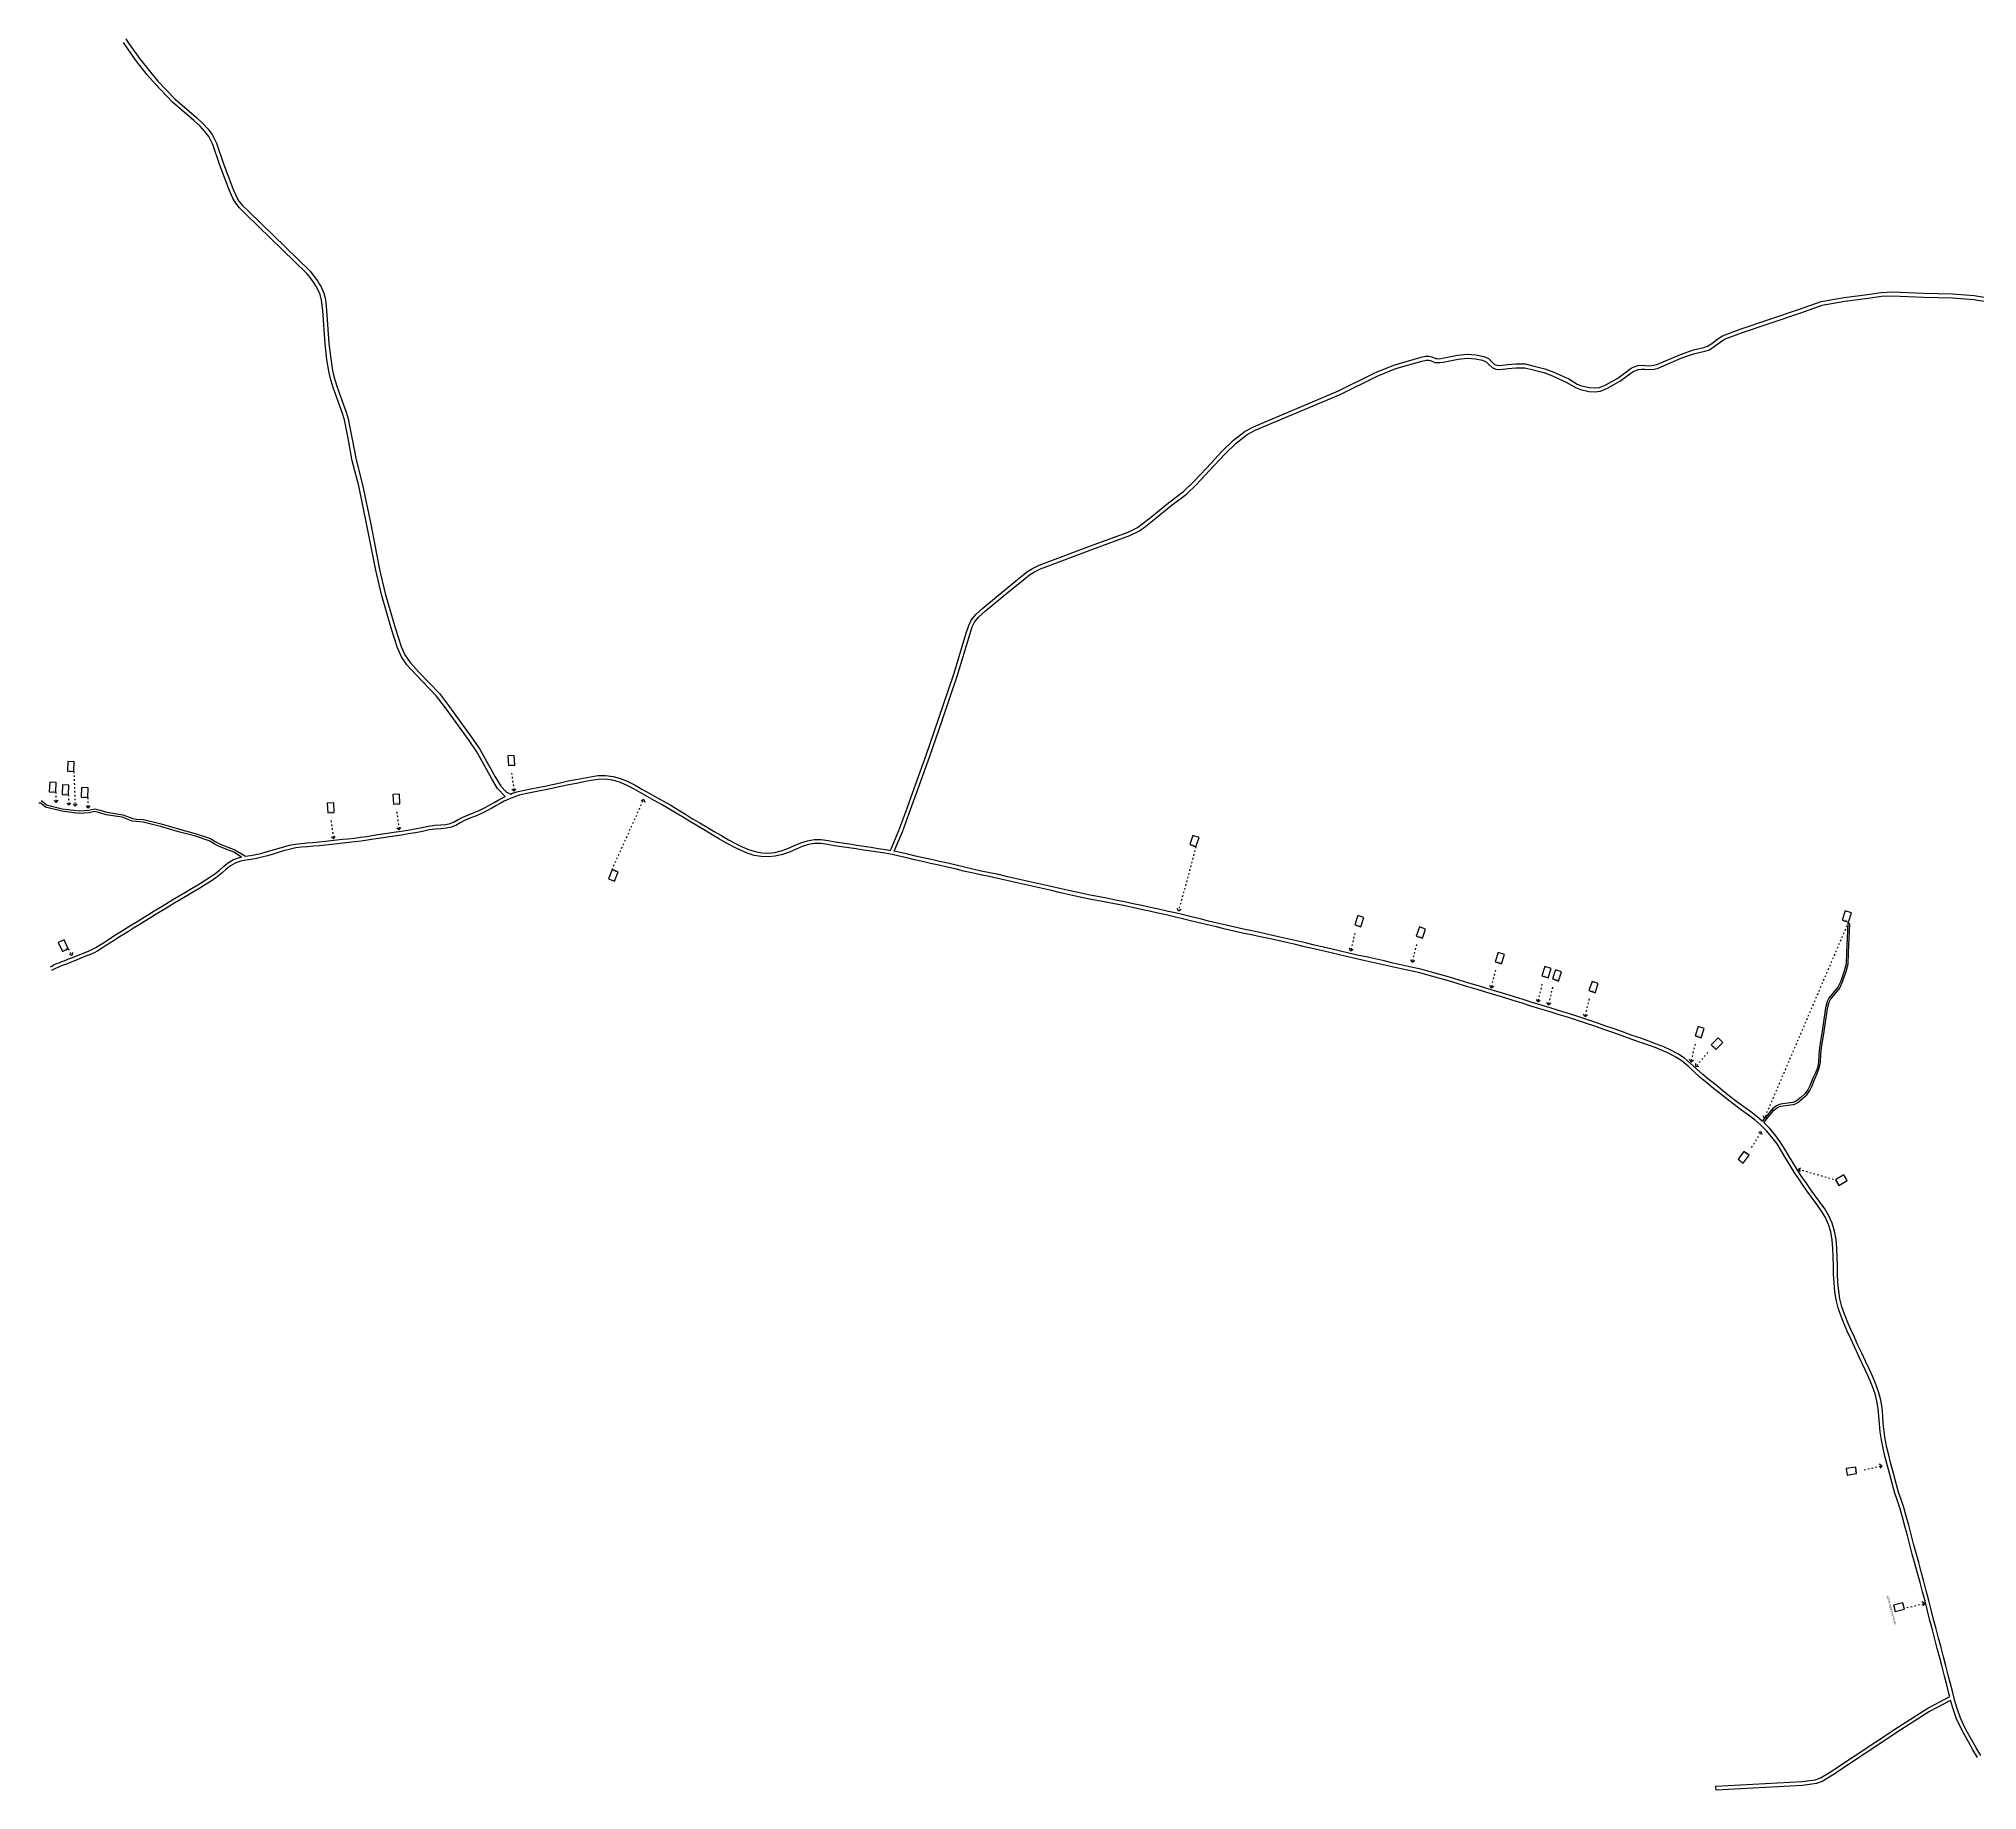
# Model space of a CAD drawing. Extents: x 714896 to 749292, y 8417558 to 8447149.
# Drawn here: x 729375 to 732365, y 8431285 to 8433987 of the extents above; entities that cross this region are included whole.
import ezdxf
from ezdxf.enums import TextEntityAlignment as Align

# ---------------------------------------------------------------- set-up
doc = ezdxf.new("R2010")
doc.units = 0
doc.header["$MEASUREMENT"] = 0
doc.linetypes.add('ACAD_ISO03W100', pattern=[30, 12, -18])
for name, color, linetype in [('LOTE', 7, 'CONTINUOUS'), ('NUM-PORTA', 7, 'CONTINUOUS'), ('QUADRA', 6, 'CONTINUOUS')]:
    doc.layers.add(name, color=color, linetype=linetype)

msp = doc.modelspace()

# ---------------------------------------------------------------- linework, layer by layer
at = {"layer": 'LOTE'}
for p, q in [((729419.5, 8432872), (729418.9, 8432857.1)), ((729429.5, 8432871.6), (729419.5, 8432872)), ((729428.9, 8432856.6), (729429.5, 8432871.6)), ((730108.2, 8432881.6), (730098.3, 8432881)), ((730098.3, 8432881), (730099.1, 8432866)), ((730109.1, 8432866.6), (730108.2, 8432881.6)), ((729418.9, 8432857.1), (729428.9, 8432856.6)), ((730099.1, 8432866), (730109.1, 8432866.6)), ((729391.6, 8432840.4), (729390.9, 8432825.4)), ((729390.9, 8432825.4), (729400.9, 8432824.9)), ((729401.5, 8432839.9), (729391.6, 8432840.4)), ((729400.9, 8432824.9), (729401.5, 8432839.9)), ((729411.1, 8432836.2), (729410.5, 8432821.2)), ((729410.5, 8432821.2), (729420.5, 8432820.8)), ((729421.1, 8432835.7), (729411.1, 8432836.2)), ((729420.5, 8432820.8), (729421.1, 8432835.7)), ((729440.8, 8432832), (729440.2, 8432817)), ((729440.2, 8432817), (729450.2, 8432816.6)), ((729450.8, 8432831.5), (729440.8, 8432832)), ((729450.2, 8432816.6), (729450.8, 8432831.5)), ((729931, 8432821.8), (729921, 8432821.3)), ((729921, 8432821.3), (729921.8, 8432806.3)), ((729931.8, 8432806.8), (729931, 8432821.8)), ((729829.7, 8432808.2), (729819.7, 8432807.7)), ((729819.7, 8432807.7), (729820.5, 8432792.7)), ((729820.5, 8432792.7), (729830.5, 8432793.3)), ((729830.5, 8432793.3), (729829.7, 8432808.2)), ((729921.8, 8432806.3), (729931.8, 8432806.8)), ((731155.2, 8432758), (731150.5, 8432743.8)), ((731164.7, 8432754.9), (731155.2, 8432758)), ((731160, 8432740.6), (731164.7, 8432754.9)), ((731150.5, 8432743.8), (731160, 8432740.6)), ((730259.1, 8432705.3), (730253.8, 8432691.3)), ((730268.5, 8432701.7), (730259.1, 8432705.3)), ((730263.1, 8432687.7), (730268.5, 8432701.7)), ((730253.8, 8432691.3), (730263.1, 8432687.7)), ((731409.6, 8432634.5), (731404.9, 8432620.2)), ((731419.1, 8432631.3), (731409.6, 8432634.5)), ((732161.8, 8432641.6), (732157.1, 8432627.4)), ((732171.3, 8432638.5), (732161.8, 8432641.6)), ((732166.6, 8432624.3), (732171.3, 8432638.5)), ((731404.9, 8432620.2), (731414.4, 8432617.1)), ((731414.4, 8432617.1), (731419.1, 8432631.3)), ((731504.6, 8432616.8), (731499.9, 8432602.5)), ((731499.9, 8432602.5), (731509.4, 8432599.4)), ((731514.1, 8432613.6), (731504.6, 8432616.8)), ((731509.4, 8432599.4), (731514.1, 8432613.6)), ((732157.1, 8432627.4), (732166.6, 8432624.3)), ((729413.9, 8432596.8), (729404.8, 8432592.7)), ((729404.8, 8432592.7), (729411.1, 8432579)), ((729411.1, 8432579), (729420.2, 8432583.2)), ((729420.2, 8432583.2), (729413.9, 8432596.8)), ((731626.4, 8432577.3), (731621.7, 8432563.1)), ((731635.9, 8432574.2), (731626.4, 8432577.3)), ((731631.2, 8432559.9), (731635.9, 8432574.2)), ((731621.7, 8432563.1), (731631.2, 8432559.9)), ((731698.3, 8432555.6), (731693.6, 8432541.4)), ((731707.8, 8432552.5), (731698.3, 8432555.6)), ((731703.1, 8432538.2), (731707.8, 8432552.5)), ((731714.6, 8432550.8), (731709.9, 8432536.6)), ((731724.1, 8432547.7), (731714.6, 8432550.8)), ((731719.4, 8432533.4), (731724.1, 8432547.7)), ((731693.6, 8432541.4), (731703.1, 8432538.2)), ((731709.9, 8432536.6), (731719.4, 8432533.4)), ((731771, 8432532.8), (731766.3, 8432518.6)), ((731766.3, 8432518.6), (731775.7, 8432515.4)), ((731780.5, 8432529.7), (731771, 8432532.8)), ((731775.7, 8432515.4), (731780.5, 8432529.7)), ((731934.6, 8432463.3), (731929.9, 8432449)), ((731944.1, 8432460.1), (731934.6, 8432463.3)), ((731939.4, 8432445.9), (731944.1, 8432460.1)), ((731929.9, 8432449), (731939.4, 8432445.9)), ((731965.6, 8432445.5), (731955, 8432434.9)), ((731955, 8432434.9), (731962.1, 8432427.8)), ((731962.1, 8432427.8), (731972.7, 8432438.5)), ((731972.7, 8432438.5), (731965.6, 8432445.5)), ((732005.3, 8432270.6), (731996.3, 8432258.6)), ((731996.3, 8432258.6), (732004.3, 8432252.6)), ((732004.3, 8432252.6), (732013.3, 8432264.6)), ((732013.3, 8432264.6), (732005.3, 8432270.6)), ((732159.3, 8432234.4), (732146.5, 8432226.7)), ((732146.5, 8432226.7), (732151.6, 8432218.1)), ((732151.6, 8432218.1), (732164.5, 8432225.8)), ((732164.5, 8432225.8), (732159.3, 8432234.4)), ((732177.9, 8431783.2), (732163.1, 8431781.1)), ((732163.1, 8431781.1), (732164.5, 8431771.2)), ((732164.5, 8431771.2), (732179.3, 8431773.3)), ((732179.3, 8431773.3), (732177.9, 8431783.2)), ((732250.7, 8431574.1), (732236.2, 8431570.3)), ((732236.2, 8431570.3), (732238.8, 8431560.6)), ((732238.8, 8431560.6), (732253.3, 8431564.4)), ((732253.3, 8431564.4), (732250.7, 8431574.1))]:
    msp.add_line(p, q, dxfattribs=at)
at = {"layer": 'LOTE', "color": 7, "linetype": 'ACAD_ISO03W100', "ltscale": 0.2}
for points in [[(729428.9, 8432856.6), (729430.6, 8432803.1)], [(730104, 8432854.2), (730107.9, 8432826.4)], [(729400.9, 8432824.9), (729401.3, 8432808.7)], [(729420.5, 8432820.8), (729420.9, 8432804.5)], [(729450.2, 8432816.6), (729450.6, 8432800.3)], [(730259.1, 8432705.3), (730307.9, 8432813.4)], [(729926.7, 8432794.5), (729930.6, 8432766.6)], [(729825.4, 8432780.9), (729829.3, 8432753)], [(731160, 8432740.6), (731133.1, 8432641.7)], [(731405.1, 8432607.4), (731398.6, 8432580.1)], [(732166.6, 8432624.3), (732036.9, 8432321.6)], [(729420.2, 8432583.2), (729426, 8432573)], [(731500.1, 8432589.8), (731493.5, 8432562.4)], [(731621.9, 8432550.3), (731615.4, 8432523)], [(731693.8, 8432528.6), (731687.2, 8432501.2)], [(731710.1, 8432523.8), (731703.5, 8432496.5)], [(731766.5, 8432505.8), (731759.9, 8432478.5)], [(731930.1, 8432436.2), (731923.5, 8432408.9)], [(731949.5, 8432423.3), (731931.5, 8432401.7)], [(732017.2, 8432276.8), (732032.2, 8432300.6)], [(732089.6, 8432243.2), (732146.5, 8432226.7)], [(732190.7, 8431779.2), (732218.1, 8431785.4)], [(732256.6, 8431566.7), (732284, 8431572.9)]]:
    msp.add_lwpolyline(points, dxfattribs=at)
at = {"layer": 'LOTE', "color": 7}
for points in [[(729401.3, 8432808.7), (729398.3, 8432811.8)], [(729401.3, 8432808.7), (729404.4, 8432812.2)], [(730107.9, 8432826.4), (730104.6, 8432829.1)], [(730107.9, 8432826.4), (730110.6, 8432830.1)], [(730307.9, 8432813.4), (730303.9, 8432811)], [(730307.9, 8432813.4), (730309.8, 8432809.5)], [(729420.9, 8432804.5), (729417.9, 8432807.6)], [(729420.9, 8432804.5), (729423.9, 8432808)], [(729430.6, 8432803.1), (729427.6, 8432806.1)], [(729430.6, 8432803.1), (729433.7, 8432806.6)], [(729450.6, 8432800.3), (729447.6, 8432803.4)], [(729450.6, 8432800.3), (729453.7, 8432803.8)], [(729829.3, 8432753), (729826.1, 8432755.8)], [(729829.3, 8432753), (729832, 8432756.8)], [(729930.6, 8432766.6), (729927.3, 8432769.4)], [(729930.6, 8432766.6), (729933.3, 8432770.4)], [(731133.1, 8432641.7), (731131.1, 8432645.4)], [(731133.1, 8432641.7), (731137, 8432644.2)], [(729426, 8432573), (729422, 8432574.3)], [(729426, 8432573), (729427.1, 8432577.4)], [(731398.6, 8432580.1), (731396.6, 8432583.9)], [(731398.6, 8432580.1), (731402.5, 8432582.6)], [(731493.5, 8432562.4), (731491.5, 8432566.2)], [(731493.5, 8432562.4), (731497.4, 8432564.9)], [(731615.4, 8432523), (731613.4, 8432526.7)], [(731615.4, 8432523), (731619.3, 8432525.5)], [(731687.2, 8432501.2), (731685.2, 8432505)], [(731687.2, 8432501.2), (731691.1, 8432503.7)], [(731703.5, 8432496.5), (731701.5, 8432500.2)], [(731703.5, 8432496.5), (731707.4, 8432499)], [(731759.9, 8432478.5), (731757.9, 8432482.2)], [(731759.9, 8432478.5), (731763.8, 8432481)], [(731923.5, 8432408.9), (731921.5, 8432412.7)], [(731923.5, 8432408.9), (731927.4, 8432411.4)], [(731931.4, 8432401.7), (731931.3, 8432405.9)], [(731931.4, 8432401.7), (731936, 8432402.2)], [(732036.9, 8432321.6), (732034.9, 8432325.3)], [(732036.9, 8432321.6), (732040.8, 8432324.1)], [(732032.2, 8432300.6), (732027.7, 8432299.5)], [(732032.2, 8432300.6), (732032.9, 8432296.4)], [(732089.6, 8432243.2), (732093.3, 8432245.4)], [(732089.6, 8432243.2), (732092.3, 8432239.4)], [(732218.1, 8431785.4), (732214.1, 8431787.8)], [(732218.1, 8431785.4), (732215.6, 8431781.9)], [(732284, 8431572.9), (732280, 8431575.3)], [(732284, 8431572.9), (732281.5, 8431569.5)]]:
    msp.add_lwpolyline(points, dxfattribs=at)
at = {"layer": 'QUADRA', "color": 6}
for points in [[(729378.5, 8432811.6), (729379.4, 8432811.4), (729386.7, 8432805.3), (729410.7, 8432799.3), (729436.9, 8432795.9), (729451.9, 8432796.9), (729461, 8432798.9), (729469.6, 8432796.8), (729479.5, 8432793.7), (729504.4, 8432789.9), (729519.8, 8432784.1), (729525.5, 8432783.3), (729536.1, 8432782.6), (729563.4, 8432775.8), (729591.5, 8432767.6), (729615.8, 8432761.2), (729639.4, 8432753.1), (729647, 8432748.5), (729654.7, 8432744.8), (729677.2, 8432735.7), (729693.4, 8432725.8), (729701.5, 8432727.1), (729709.5, 8432728.5), (729717.4, 8432730.4), (729725.7, 8432732.6), (729734.5, 8432735.1), (729743.6, 8432737.8), (729752.6, 8432740.4), (729761.4, 8432742.8), (729770.3, 8432744.6), (729779.4, 8432745.7), (729788.5, 8432746.5), (729797.6, 8432747.3), (729806.9, 8432748.2), (729816.3, 8432749.2), (729825.6, 8432750.1), (729834.7, 8432751.1), (729843.4, 8432752.1), (729852.2, 8432753), (729861.5, 8432754), (729871.1, 8432755.3), (729880.9, 8432756.6), (729890.9, 8432758.2), (729901.3, 8432759.8), (729911.9, 8432761.4), (729922.6, 8432763), (729933.5, 8432764.7), (729944.2, 8432766.4), (729954.9, 8432768.1), (729965.4, 8432770.2), (729975.8, 8432772.4), (729985.7, 8432773.9), (729994.7, 8432774.4), (730002.4, 8432775), (730009.1, 8432776.5), (730015.5, 8432779), (730021.8, 8432782.6), (730029.1, 8432786.3), (730037.4, 8432790), (730046.3, 8432793.5), (730055.1, 8432797.2), (730063.4, 8432801.2), (730070.5, 8432805.1), (730077, 8432808.9), (730083.4, 8432812.5), (730090, 8432816), (730094.3, 8432818.1), (730082.5, 8432830.3), (730073.4, 8432845.4), (730050.6, 8432887), (730038.5, 8432904.4), (730002.1, 8432955.1), (729988.4, 8432973), (729956.6, 8433006.1), (729942.7, 8433021.1), (729934.2, 8433033.6), (729928.3, 8433047.4), (729918.9, 8433076.5), (729903.2, 8433129.9), (729894.6, 8433167.1), (729881, 8433236.9), (729868.4, 8433297.5), (729858.4, 8433336.2), (729852.3, 8433368.1), (729848.9, 8433386.5), (729846.2, 8433399.2), (729842.5, 8433410.8), (729839.1, 8433420.4), (729828.7, 8433449.4), (729824.1, 8433464.8), (729822.1, 8433474.4), (729819.2, 8433492.3), (729816.4, 8433516.6), (729812.7, 8433568.1), (729811, 8433583.8), (729808.7, 8433592.9), (729804.9, 8433601.6), (729802.2, 8433605.9), (729799.6, 8433610.1), (729793.1, 8433619), (729788.2, 8433625), (729694.4, 8433716.2), (729684.2, 8433726.2), (729678.5, 8433733.5), (729673.9, 8433741.5), (729668.4, 8433753.9), (729654.2, 8433792.3), (729643.2, 8433823.9), (729637, 8433836.2), (729630.9, 8433844.4), (729623.6, 8433852.3), (729614.1, 8433861.3), (729581, 8433889.6), (729554.1, 8433917.7), (729542.1, 8433931.7), (729525.1, 8433953.4), (729507.2, 8433978.6), (729505.6, 8433981.3)], [(729509.1, 8433987.2), (729512.2, 8433981.8), (729529.9, 8433957), (729546.8, 8433935.5), (729558.5, 8433921.7), (729585.2, 8433894), (729618.1, 8433865.8), (729627.9, 8433856.5), (729635.5, 8433848.3), (729642.2, 8433839.4), (729648.7, 8433826.3), (729659.8, 8433794.4), (729674, 8433756.2), (729679.3, 8433744.2), (729683.5, 8433736.9), (729688.7, 8433730.2), (729698.6, 8433720.5), (729792.6, 8433629.1), (729797.8, 8433622.7), (729804.6, 8433613.5), (729807.4, 8433609), (729810.2, 8433604.4), (729814.4, 8433594.8), (729816.9, 8433584.9), (729818.6, 8433568.6), (729822.4, 8433517.2), (729825.2, 8433493.2), (729828, 8433475.5), (729829.9, 8433466.3), (729834.4, 8433451.3), (729844.7, 8433422.4), (729848.2, 8433412.7), (729852, 8433400.7), (729854.8, 8433387.7), (729858.2, 8433369.2), (729864.3, 8433337.5), (729874.3, 8433298.8), (729886.9, 8433238.1), (729900.5, 8433168.4), (729909, 8433131.4), (729924.6, 8433078.2), (729933.9, 8433049.5), (729939.5, 8433036.5), (729947.4, 8433024.9), (729960.9, 8433010.2), (729993, 8432976.9), (730006.9, 8432958.7), (730043.4, 8432907.9), (730055.7, 8432890.1), (730078.6, 8432848.4), (730087.3, 8432834), (730095.5, 8432825.5), (730103, 8432821.9), (730105.4, 8432823), (730114.3, 8432825.9), (730123.8, 8432828.1), (730133.9, 8432830.1), (730144.5, 8432832.1), (730155.6, 8432834.3), (730167.1, 8432836.6), (730178.9, 8432839.3), (730191.4, 8432842.1), (730203.4, 8432844.2), (730214.6, 8432846.4), (730225.6, 8432848.7), (730237.2, 8432850.4), (730249.1, 8432850.6), (730260.9, 8432849), (730272.3, 8432845.8), (730283.7, 8432841.2), (730294.7, 8432835.5), (730305.3, 8432829.4), (730316.2, 8432823.3), (730327.2, 8432817.2), (730338.6, 8432811), (730349.9, 8432804.5), (730361.2, 8432797.6), (730372.3, 8432790.6), (730383.3, 8432783.9), (730394.5, 8432777.3), (730405.7, 8432770.8), (730416.7, 8432764.2), (730427.8, 8432757.7), (730438.8, 8432751.4), (730449.4, 8432745.7), (730459.6, 8432740.6), (730469.7, 8432736.3), (730479.8, 8432733.2), (730490, 8432731.3), (730500, 8432730.8), (730510.1, 8432731.8), (730520.2, 8432734.2), (730530.4, 8432738), (730540.5, 8432742.4), (730550.5, 8432746.6), (730560.6, 8432749.9), (730571.1, 8432751.7), (730581.7, 8432751.6), (730592.3, 8432750.1), (730603.2, 8432748.2), (730614.2, 8432746.5), (730625.3, 8432744.9), (730636.5, 8432743.1), (730647.8, 8432741.4), (730659, 8432739.8), (730669.9, 8432738.1), (730681, 8432736.4), (730688.5, 8432735), (730701.5, 8432765.7), (730712.1, 8432794.7), (730727.9, 8432837.9), (730743.7, 8432882.1), (730762.7, 8432937.6), (730786.2, 8433007), (730805.2, 8433070), (730809.3, 8433082.2), (730813.1, 8433090.2), (730820.1, 8433098.7), (730831.2, 8433108.9), (730867, 8433138.7), (730890.5, 8433157.5), (730899.9, 8433165.1), (730908, 8433169.9), (730917.9, 8433174.9), (731003, 8433207.1), (731055.4, 8433226.2), (731069.9, 8433233.3), (731078.7, 8433239.8), (731089.3, 8433248.1), (731117.6, 8433271.4), (731141.4, 8433289.4), (731156.6, 8433303.9), (731176, 8433324.5), (731200.3, 8433350.7), (731218, 8433367.8), (731235.8, 8433381.8), (731248.9, 8433388.7), (731379.8, 8433443.9), (731436.8, 8433472.1), (731466.6, 8433483.9), (731507.2, 8433495.8), (731514.3, 8433497.3), (731519.2, 8433497.5), (731523.7, 8433496.5), (731529.9, 8433493.9), (731532.1, 8433493.7), (731535.8, 8433493.5), (731540.4, 8433494.3), (731563.7, 8433499.1), (731578.2, 8433500.5), (731592, 8433499.5), (731603.9, 8433497.2), (731611.1, 8433493.7), (731616, 8433489.2), (731620.5, 8433484.9), (731624, 8433483.5), (731628.6, 8433483.1), (731641.1, 8433484.6), (731653.5, 8433485.7), (731667.9, 8433485.6), (731681.8, 8433482.1), (731698.4, 8433478.1), (731712.3, 8433473), (731735.1, 8433462.4), (731748, 8433454.4), (731755, 8433451.6), (731767.2, 8433449), (731774.9, 8433448.4), (731782.3, 8433449.1), (731792.3, 8433453.4), (731810.7, 8433463.8), (731831.5, 8433478.9), (731835.8, 8433481), (731841.5, 8433483), (731847, 8433483.5), (731852.8, 8433483.1), (731860, 8433482.7), (731865.7, 8433483.4), (731871, 8433484.8), (731907.7, 8433500.2), (731927.8, 8433507.4), (731943.6, 8433510.8), (731949.3, 8433512.8), (731956.1, 8433517.1), (731965.2, 8433524.2), (731972.5, 8433528.9), (731999.4, 8433539.2), (732091, 8433569.9), (732124.5, 8433582), (732159.9, 8433588.1), (732196.1, 8433592.9), (732217.3, 8433596), (732234.3, 8433596.7), (732283.1, 8433594.5), (732327.4, 8433593.5), (732360.7, 8433590.9), (732471.1, 8433572.8)], [(729392.5, 8432555.3), (729394.7, 8432556.3), (729397.4, 8432558.2), (729402.6, 8432560.4), (729406.1, 8432561.7), (729410.3, 8432563.3), (729415.3, 8432565.2), (729420.7, 8432567.4), (729426.5, 8432569.7), (729432.8, 8432572.4), (729439.7, 8432575.1), (729446.3, 8432577.6), (729452.2, 8432580), (729457.5, 8432582.5), (729462.7, 8432585.3), (729468.3, 8432588.6), (729474.5, 8432592.5), (729480.9, 8432596.7), (729487.6, 8432601.1), (729494.7, 8432605.6), (729502.1, 8432610.1), (729509.7, 8432614.9), (729517.8, 8432619.9), (729526.2, 8432625.2), (729534.8, 8432630.5), (729543.7, 8432636), (729552.9, 8432641.6), (729562.3, 8432647.4), (729571.8, 8432653.2), (729581.7, 8432659.1), (729591.4, 8432665), (729601, 8432670.7), (729610.5, 8432676.3), (729620, 8432682), (729629.6, 8432687.8), (729638.6, 8432693.5), (729646.5, 8432698.9), (729653.3, 8432704.5), (729659.9, 8432710.6), (729667.3, 8432716.1), (729675.2, 8432720.7), (729684.1, 8432724), (729687.6, 8432724.7), (729675.4, 8432732.1), (729653.1, 8432741.1), (729645.1, 8432745), (729637.7, 8432749.5), (729614.7, 8432757.4), (729590.4, 8432763.7), (729562.4, 8432771.9), (729535.5, 8432778.6), (729525.1, 8432779.3), (729518.8, 8432780.2), (729503.4, 8432786), (729478.6, 8432789.8), (729468.6, 8432792.9), (729461, 8432794.8), (729452.5, 8432792.9), (729436.8, 8432791.8), (729410, 8432795.4), (729384.8, 8432801.6), (729377.7, 8432807.6), (729374.6, 8432808)]]:
    msp.add_lwpolyline(points, dxfattribs=at)
at = {"layer": 'QUADRA'}
for points in [[(732370.9, 8431338.4), (732363.8, 8431350.4), (732356.9, 8431362.2), (732350.3, 8431374), (732344.3, 8431385.7), (732339.1, 8431397.4), (732334.8, 8431409.5), (732331, 8431422.1), (732327.5, 8431435.4), (732324.1, 8431449), (732320.6, 8431462.6), (732317, 8431476.6), (732313.3, 8431490.8), (732309.6, 8431505.2), (732305.8, 8431519.6), (732301.9, 8431533.9), (732298, 8431548.5), (732294.3, 8431563.1), (732290.6, 8431577.8), (732286.7, 8431592.4), (732282.9, 8431607), (732279, 8431621.6), (732275, 8431636.2), (732270.9, 8431650.7), (732267, 8431665.2), (732263.3, 8431679.6), (732259.7, 8431693.8), (732255.9, 8431707.7), (732251.9, 8431721), (732247.9, 8431733.4), (732244.1, 8431745), (732240.7, 8431756.3), (732237.6, 8431767.7), (732234.6, 8431779.1), (732231.6, 8431790.4), (732228.7, 8431801.9), (732225.9, 8431813.8), (732223.3, 8431826.4), (732221.5, 8431838.6), (732220.3, 8431850.5), (732219.5, 8431862.5), (732218.4, 8431874.7), (732216.4, 8431886.5), (732213.3, 8431898.2), (732209.2, 8431910), (732204.1, 8431922.5), (732198.5, 8431934.9), (732192.8, 8431947.1), (732187.1, 8431959.2), (732181.3, 8431971.5), (732175.8, 8431983.7), (732170.4, 8431995.8), (732165.1, 8432007.7), (732160.4, 8432019.3), (732156.4, 8432030.9), (732153.5, 8432042.8), (732151.6, 8432055.1), (732150.5, 8432068), (732149.8, 8432081.1), (732149.6, 8432094.3), (732149.3, 8432107.6), (732148.6, 8432121), (732147.5, 8432134.5), (732145.2, 8432147.5), (732141.6, 8432159.9), (732136.5, 8432171.3), (732130.1, 8432181.7), (732123.1, 8432191.5), (732115.9, 8432201.4), (732108.7, 8432211.3), (732101.7, 8432221.4), (732094.9, 8432231.5), (732088.2, 8432241.6), (732081.8, 8432251.9), (732075.4, 8432262.6), (732068.6, 8432273.9), (732061.3, 8432285.4), (732053.2, 8432296.4), (732044.7, 8432306.3), (732035.9, 8432315), (732051.6, 8432334), (732057.3, 8432338.3), (732060, 8432339.6), (732062.4, 8432340.2), (732077.2, 8432342.2), (732081.6, 8432343.1), (732084.9, 8432344), (732088.4, 8432346), (732095.3, 8432351.4), (732102.4, 8432357.9), (732107.1, 8432364.7), (732109.9, 8432370.7), (732114.8, 8432382.3), (732118.5, 8432390.8), (732121.7, 8432398.8), (732123.4, 8432408), (732124, 8432420.6), (732125.4, 8432434.1), (732128.9, 8432451.8), (732134.4, 8432491.2), (732137, 8432500.9), (732139.1, 8432505.1), (732145.6, 8432513.2), (732152.6, 8432522), (732157.6, 8432532), (732162.7, 8432546.4), (732166.1, 8432559.4), (732166.8, 8432577.2), (732168.7, 8432621.8), (732165.6, 8432622), (732163.7, 8432577.3), (732162.9, 8432559.9), (732159.6, 8432547.3), (732154.7, 8432533.2), (732150, 8432523.7), (732143.1, 8432515.2), (732136.4, 8432506.8), (732134, 8432502), (732131.3, 8432491.8), (732125.8, 8432452.3), (732122.3, 8432434.6), (732120.8, 8432420.8), (732120.3, 8432408.3), (732118.7, 8432399.7), (732115.6, 8432392), (732111.9, 8432383.5), (732107.1, 8432371.9), (732104.4, 8432366.3), (732100, 8432360), (732093.3, 8432353.7), (732086.7, 8432348.6), (732083.7, 8432346.9), (732080.9, 8432346.1), (732076.7, 8432345.3), (732061.8, 8432343.2), (732059, 8432342.5), (732055.7, 8432341), (732049.4, 8432336.3), (732033.5, 8432317.1), (732025.9, 8432323.7), (732015.8, 8432331.4), (732005.3, 8432339.2), (731994.6, 8432347.2), (731983.8, 8432355.3), (731972.9, 8432363.8), (731962.3, 8432372.5), (731951.8, 8432380.9), (731941.9, 8432389.3), (731932.4, 8432397.8), (731923.1, 8432406.4), (731913.6, 8432414.4), (731903.3, 8432421.2), (731892.6, 8432426.9), (731881.7, 8432431.7), (731870.4, 8432436.2), (731858.6, 8432440.6), (731846.3, 8432445), (731833.2, 8432449.6), (731819.4, 8432454.4), (731805.2, 8432459.4), (731791, 8432464.4), (731777, 8432469.3), (731763, 8432474.1), (731748.9, 8432478.7), (731734.8, 8432483.2), (731720.6, 8432487.6), (731706.4, 8432491.9), (731692.3, 8432496.1), (731678.5, 8432500.5), (731664.9, 8432504.8), (731651.5, 8432509), (731638.1, 8432513.3), (731624.4, 8432517.5), (731610.3, 8432521.6), (731595.7, 8432526), (731580.9, 8432530.3), (731566.1, 8432534.7), (731551.2, 8432539.2), (731536.3, 8432543.7), (731521.5, 8432547.8), (731506.8, 8432551.6), (731492.2, 8432555), (731478, 8432558.1), (731464, 8432561.2), (731450.2, 8432564.4), (731436.2, 8432567.6), (731422.4, 8432570.6), (731408.9, 8432573.5), (731395.8, 8432576.4), (731382.9, 8432579.5), (731370, 8432582.5), (731356.8, 8432585.6), (731343, 8432588.8), (731329, 8432592.2), (731315.1, 8432595.5), (731301.2, 8432598.7), (731287.5, 8432601.7), (731273.9, 8432604.6), (731260.4, 8432607.7), (731246.8, 8432610.6), (731233.3, 8432613.3), (731219.9, 8432616.3), (731206.4, 8432619.4), (731192.8, 8432622.7), (731179.3, 8432626), (731166.2, 8432629.2), (731153.1, 8432632.3), (731140.5, 8432635.3), (731127.8, 8432638.4), (731115.1, 8432641.3), (731102.4, 8432644.1), (731089.6, 8432646.9), (731076.5, 8432649.8), (731063.1, 8432652.7), (731049.5, 8432655.5), (731035.7, 8432658.4), (731021.8, 8432661.1), (731007.9, 8432663.7), (730994.1, 8432666.3), (730980.1, 8432669.4), (730966.1, 8432672.5), (730952.2, 8432675.5), (730938.4, 8432678.8), (730924.5, 8432682), (730910.7, 8432685.1), (730896.9, 8432688.2), (730883, 8432691.2), (730869.3, 8432694.4), (730855.7, 8432697.6), (730842.1, 8432700.5), (730828.8, 8432703.1), (730815.7, 8432705.9), (730802.8, 8432709), (730790, 8432712.1), (730777.2, 8432715.1), (730764.5, 8432718), (730751.8, 8432720.7), (730739.3, 8432723.5), (730727.1, 8432726.3), (730715.2, 8432729.1), (730703.6, 8432731.8), (730694.5, 8432733.9), (730707, 8432763.5), (730717.7, 8432792.6), (730733.5, 8432835.9), (730749.4, 8432880.1), (730768.4, 8432935.6), (730791.9, 8433005.2), (730810.9, 8433068.2), (730814.9, 8433080), (730818.2, 8433087), (730824.5, 8433094.6), (730835.1, 8433104.4), (730870.8, 8433134.1), (730894.2, 8433152.8), (730903.3, 8433160.2), (730910.8, 8433164.6), (730920.3, 8433169.4), (731005.1, 8433201.5), (731057.8, 8433220.7), (731073.1, 8433228.2), (731082.4, 8433235.1), (731093, 8433243.4), (731121.3, 8433266.6), (731145.3, 8433284.8), (731160.9, 8433299.7), (731180.4, 8433320.4), (731204.6, 8433346.5), (731221.9, 8433363.3), (731239.1, 8433376.7), (731251.4, 8433383.2), (731382.3, 8433438.5), (731439.3, 8433466.6), (731468.5, 8433478.3), (731508.6, 8433490), (731515.1, 8433491.3), (731518.7, 8433491.5), (731521.9, 8433490.8), (731528.5, 8433487.9), (731531.8, 8433487.7), (731536.1, 8433487.5), (731541.5, 8433488.4), (731564.6, 8433493.1), (731578.3, 8433494.5), (731591.2, 8433493.5), (731602, 8433491.4), (731607.7, 8433488.7), (731611.9, 8433484.9), (731617.1, 8433479.8), (731622.6, 8433477.6), (731628.7, 8433477.1), (731641.7, 8433478.6), (731653.7, 8433479.7), (731667.2, 8433479.6), (731680.4, 8433476.3), (731696.7, 8433472.3), (731710, 8433467.4), (731732.2, 8433457.1), (731745.3, 8433449), (731753.3, 8433445.9), (731766.3, 8433443), (731775, 8433442.3), (731783.9, 8433443.3), (731795, 8433448.1), (731813.9, 8433458.7), (731834.7, 8433473.7), (731838.1, 8433475.4), (731842.8, 8433477.1), (731847.1, 8433477.5), (731852.4, 8433477.2), (731860.1, 8433476.7), (731866.8, 8433477.5), (731872.9, 8433479.1), (731909.8, 8433494.7), (731929.5, 8433501.6), (731945.3, 8433505), (731952, 8433507.4), (731959.5, 8433512.2), (731968.7, 8433519.3), (731975.3, 8433523.5), (732001.4, 8433533.5), (732093, 8433564.3), (732126.1, 8433576.1), (732160.8, 8433582.2), (732196.9, 8433587), (732217.8, 8433590), (732234.3, 8433590.7), (732282.9, 8433588.5), (732327.1, 8433587.5), (732359.9, 8433584.9), (732470.1, 8433566.9)], [(732324.3, 8431423.5), (732291.9, 8431406.3), (732247.2, 8431377.8), (732142, 8431308.2), (732132.9, 8431302.5), (732127.2, 8431299), (732117.4, 8431295.1), (732095.5, 8431292.3), (731962.5, 8431284.9), (731962.2, 8431290.9), (732095, 8431298.2), (732115.9, 8431300.9), (732124.5, 8431304.4), (732129.7, 8431307.6), (732138.7, 8431313.2), (732244, 8431382.8), (732288.9, 8431411.5), (732322.9, 8431429.5), (732321.7, 8431433.9), (732318.3, 8431447.5), (732314.8, 8431461.1), (732311.2, 8431475.1), (732307.4, 8431489.3), (732303.7, 8431503.7), (732300, 8431518), (732296.1, 8431532.4), (732292.2, 8431547), (732288.5, 8431561.7), (732284.8, 8431576.4), (732280.9, 8431590.9), (732277.1, 8431605.5), (732273.2, 8431620), (732269.2, 8431634.6), (732265.1, 8431649.1), (732261.2, 8431663.6), (732257.5, 8431678.1), (732253.8, 8431692.3), (732250.2, 8431706), (732246.2, 8431719.2), (732242.2, 8431731.6), (732238.4, 8431743.2), (732234.9, 8431754.6), (732231.8, 8431766.1), (732228.8, 8431777.6), (732225.8, 8431788.9), (732222.8, 8431800.4), (732220.1, 8431812.6), (732217.4, 8431825.4), (732215.5, 8431837.8), (732214.4, 8431850), (732213.6, 8431862), (732212.5, 8431873.9), (732210.5, 8431885.2), (732207.6, 8431896.4), (732203.5, 8431907.8), (732198.6, 8431920.1), (732193, 8431932.4), (732187.4, 8431944.5), (732181.7, 8431956.6), (732175.9, 8431969), (732170.3, 8431981.2), (732164.9, 8431993.4), (732159.6, 8432005.3), (732154.8, 8432017.2), (732150.7, 8432029.2), (732147.6, 8432041.6), (732145.6, 8432054.4), (732144.5, 8432067.6), (732143.8, 8432080.9), (732143.6, 8432094.2), (732143.3, 8432107.4), (732142.6, 8432120.6), (732141.5, 8432133.7), (732139.4, 8432146.2), (732136, 8432157.8), (732131.2, 8432168.5), (732125.1, 8432178.4), (732118.2, 8432188), (732111, 8432197.9), (732103.8, 8432207.8), (732096.7, 8432218), (732089.9, 8432228.2), (732083.1, 8432238.4), (732076.7, 8432248.8), (732070.2, 8432259.5), (732063.4, 8432270.7), (732056.4, 8432282), (732048.5, 8432292.7), (732040.3, 8432302.2), (732031.4, 8432311), (732022.1, 8432319), (732012.2, 8432326.6), (732001.7, 8432334.4), (731991, 8432342.4), (731980.1, 8432350.6), (731969.2, 8432359.1), (731958.5, 8432367.8), (731948, 8432376.3), (731937.9, 8432384.8), (731928.4, 8432393.3), (731919.2, 8432401.9), (731910, 8432409.6), (731900.3, 8432416), (731890, 8432421.5), (731879.4, 8432426.2), (731868.2, 8432430.6), (731856.6, 8432434.9), (731844.3, 8432439.3), (731831.2, 8432443.9), (731817.4, 8432448.8), (731803.2, 8432453.8), (731789.1, 8432458.8), (731775.1, 8432463.6), (731761.1, 8432468.4), (731747.1, 8432473), (731733, 8432477.5), (731718.8, 8432481.9), (731704.7, 8432486.2), (731690.6, 8432490.4), (731676.7, 8432494.7), (731663, 8432499), (731649.6, 8432503.3), (731636.3, 8432507.5), (731622.7, 8432511.7), (731608.6, 8432515.9), (731594, 8432520.2), (731579.2, 8432524.6), (731564.4, 8432529), (731549.5, 8432533.5), (731534.6, 8432538), (731520, 8432542), (731505.4, 8432545.8), (731490.9, 8432549.2), (731476.7, 8432552.2), (731462.7, 8432555.3), (731448.8, 8432558.5), (731434.9, 8432561.7), (731421.1, 8432564.7), (731407.6, 8432567.6), (731394.4, 8432570.6), (731381.5, 8432573.7), (731368.6, 8432576.7), (731355.4, 8432579.8), (731341.6, 8432583), (731327.6, 8432586.3), (731313.7, 8432589.7), (731299.9, 8432592.8), (731286.2, 8432595.8), (731272.6, 8432598.8), (731259.1, 8432601.8), (731245.6, 8432604.7), (731232, 8432607.5), (731218.5, 8432610.4), (731205, 8432613.6), (731191.4, 8432616.9), (731177.9, 8432620.2), (731164.8, 8432623.4), (731151.7, 8432626.4), (731139, 8432629.5), (731126.5, 8432632.6), (731113.8, 8432635.4), (731101.1, 8432638.2), (731088.3, 8432641), (731075.2, 8432643.9), (731061.9, 8432646.9), (731048.3, 8432649.7), (731034.5, 8432652.5), (731020.7, 8432655.3), (731006.8, 8432657.8), (730992.9, 8432660.4), (730978.8, 8432663.5), (730964.8, 8432666.6), (730950.9, 8432669.6), (730937, 8432673), (730923.2, 8432676.1), (730909.4, 8432679.2), (730895.5, 8432682.3), (730881.7, 8432685.4), (730868, 8432688.5), (730854.3, 8432691.7), (730840.9, 8432694.7), (730827.6, 8432697.3), (730814.4, 8432700.1), (730801.4, 8432703.1), (730788.6, 8432706.3), (730775.9, 8432709.2), (730763.2, 8432712.1), (730750.5, 8432714.9), (730738, 8432717.7), (730725.7, 8432720.5), (730713.8, 8432723.3), (730702.3, 8432726), (730691.1, 8432728.5), (730680, 8432730.5), (730669, 8432732.2), (730658.1, 8432733.8), (730646.9, 8432735.5), (730635.5, 8432737.2), (730624.4, 8432738.9), (730613.3, 8432740.6), (730602.3, 8432742.2), (730591.4, 8432744.2), (730581.2, 8432745.6), (730571.6, 8432745.7), (730562.1, 8432744.1), (730552.6, 8432741), (730542.9, 8432736.9), (730532.7, 8432732.4), (730521.9, 8432728.4), (730511, 8432725.9), (730500.2, 8432724.8), (730489.3, 8432725.3), (730478.3, 8432727.3), (730467.6, 8432730.7), (730457.1, 8432735.1), (730446.6, 8432740.4), (730435.9, 8432746.2), (730424.8, 8432752.5), (730413.7, 8432759.1), (730402.6, 8432765.6), (730391.5, 8432772.2), (730380.3, 8432778.8), (730369.1, 8432785.5), (730358, 8432792.5), (730346.9, 8432799.3), (730335.6, 8432805.7), (730324.3, 8432811.9), (730313.3, 8432818.1), (730302.4, 8432824.2), (730291.8, 8432830.2), (730281.2, 8432835.8), (730270.4, 8432840.1), (730259.6, 8432843.1), (730248.7, 8432844.6), (730237.7, 8432844.4), (730226.7, 8432842.8), (730215.7, 8432840.6), (730204.5, 8432838.3), (730192.6, 8432836.2), (730180.3, 8432833.4), (730168.3, 8432830.8), (730156.8, 8432828.4), (730145.6, 8432826.2), (730135.1, 8432824.2), (730125.1, 8432822.2), (730115.9, 8432820.1), (730107.5, 8432817.3), (730099.7, 8432814.1), (730092.7, 8432810.7), (730086.3, 8432807.3), (730080, 8432803.7), (730073.4, 8432799.9), (730066.1, 8432795.8), (730057.6, 8432791.7), (730048.5, 8432788), (730039.7, 8432784.5), (730031.7, 8432780.9), (730024.6, 8432777.3), (730018, 8432773.6), (730010.8, 8432770.7), (730003.2, 8432769.1), (729995.1, 8432768.4), (729986.4, 8432767.9), (729976.9, 8432766.5), (729966.6, 8432764.3), (729956, 8432762.2), (729945.2, 8432760.4), (729934.4, 8432758.7), (729923.5, 8432757.1), (729912.8, 8432755.5), (729902.2, 8432753.9), (729891.8, 8432752.2), (729881.8, 8432750.7), (729872, 8432749.4), (729862.3, 8432748), (729852.8, 8432747), (729844, 8432746.2), (729835.3, 8432745.2), (729826.3, 8432744.1), (729816.9, 8432743.2), (729807.5, 8432742.2), (729798.2, 8432741.3), (729789, 8432740.5), (729780, 8432739.7), (729771.3, 8432738.7), (729762.8, 8432736.9), (729754.2, 8432734.6), (729745.3, 8432732), (729736.1, 8432729.3), (729727.3, 8432726.8), (729718.9, 8432724.6), (729710.7, 8432722.7), (729702.5, 8432721.1), (729694.2, 8432719.9), (729685.7, 8432718.2), (729677.7, 8432715.3), (729670.6, 8432711.1), (729663.8, 8432706), (729657.2, 8432700), (729650.1, 8432694.1), (729642, 8432688.5), (729632.7, 8432682.7), (729623.1, 8432676.9), (729613.6, 8432671.1), (729604, 8432665.6), (729594.5, 8432659.8), (729584.8, 8432654), (729574.9, 8432648.1), (729565.4, 8432642.3), (729556, 8432636.5), (729546.9, 8432630.9), (729538, 8432625.4), (729529.3, 8432620.1), (729520.9, 8432614.9), (729512.9, 8432609.8), (729505.3, 8432605), (729497.8, 8432600.5), (729490.9, 8432596.1), (729484.2, 8432591.7), (729477.8, 8432587.5), (729471.5, 8432583.5), (729465.6, 8432580), (729460.2, 8432577.1), (729454.5, 8432574.5), (729448.5, 8432572.1), (729441.9, 8432569.5), (729435, 8432566.8), (729428.8, 8432564.2), (729423, 8432561.8), (729417.5, 8432559.6), (729412.5, 8432557.7), (729408.3, 8432556.1), (729404.9, 8432554.8), (729400.4, 8432552.9), (729397.6, 8432551), (729394.2, 8432549.5)], [(732365.7, 8431335.3), (732358.6, 8431347.4), (732351.6, 8431359.3), (732345.1, 8431371.2), (732338.9, 8431383.1), (732333.5, 8431395.1), (732329, 8431407.6), (732324.3, 8431423.5)]]:
    msp.add_lwpolyline(points, dxfattribs=at)

# ---------------------------------------------------------------- texts
at = {"layer": 'NUM-PORTA'}
for s, height, rotation, p in [('CASA', 1.5, 357.5189, (729424, 8432857.3)), ('CASA', 1.5, 3.1646, (730104.2, 8432866.8)), ('CASA', 1.5, 357.5189, (729396.1, 8432825.7)), ('CASA', 1.5, 357.5189, (729415.6, 8432821.5)), ('CASA', 1.5, 357.5189, (729445.4, 8432817.3)), ('CASA', 1.5, 3.1646, (729825.7, 8432793.5)), ('CASA', 1.5, 3.1646, (729926.9, 8432807.1)), ('CASA', 1.5, 341.6859, (731155.5, 8432742.6)), ('CASA', 1.5, 159.011, (730263.5, 8432703.1)), ('CASA', 1.5, 341.6859, (731410, 8432619.1)), ('CASA', 1.5, 341.6859, (731505, 8432601.4)), ('CASA', 1.5, 341.6859, (732162.2, 8432626.3)), ('CASA', 1.5, 24.7406, (729415.6, 8432581.7)), ('CASA', 1.5, 341.6859, (731626.8, 8432561.9)), ('CASA', 1.5, 341.6859, (731698.6, 8432540.2)), ('CASA', 1.5, 341.6859, (731715, 8432535.4)), ('CASA', 1.5, 341.6859, (731771.3, 8432517.5)), ('CASA', 1.5, 341.6859, (731934.9, 8432447.9)), ('CASA', 1.5, 315.3532, (731959, 8432431.6)), ('CASA', 1.5, 143.0336, (732008.9, 8432267.3)), ('CASA', 1.5, 300.9419, (732149.5, 8432222.5)), ('CASA', 1.5, 97.9552, (732178.1, 8431778.4)), ('CHARLES FERNANDES', 3, 104.6882, (732234.3, 8431563.2)), ('CASA', 1.5, 104.6882, (732251.5, 8431569.3))]:
    msp.add_text(s, height=height, rotation=rotation, dxfattribs=at).set_placement(p, align=Align.CENTER)

doc.saveas('drawing.dxf')
